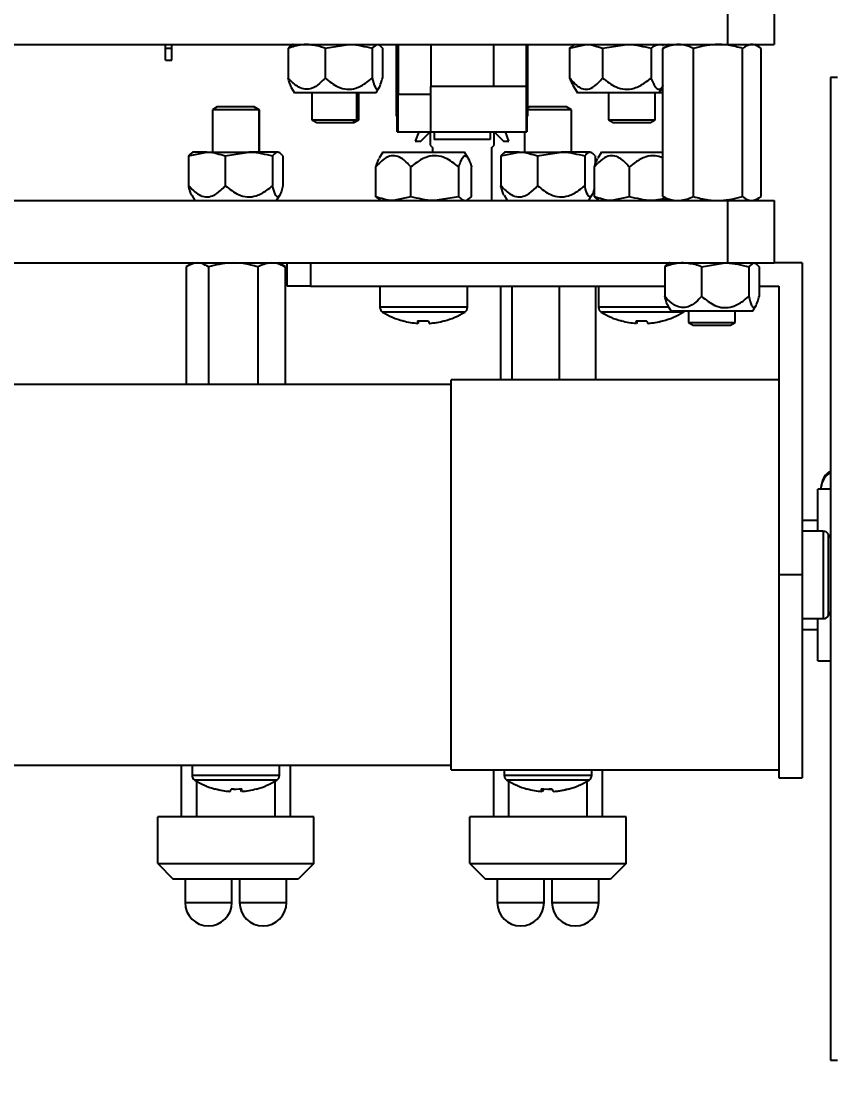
# Model space of a CAD drawing. Header units: millimetres. Extents: x 53 to 380, y 29 to 265.
# Drawn here: x 311.66 to 337.69, y 201.26 to 235.06 of the extents above; entities that cross this region are included whole.
import ezdxf

# ---------------------------------------------------------------- set-up
doc = ezdxf.new("R2010")
doc.units = ezdxf.units.MM
doc.styles.add('SLDTEXTSTYLE0', font='TXT', dxfattribs={"width": 0.75})
doc.dimstyles.new('SLDDIMSTYLE0', dxfattribs={"dimtxt": 3.5, "dimasz": 3.302, "dimexe": 0, "dimexo": 0.0625, "dimgap": 0.875, "dimtad": 1, "dimlfac": 2, "dimrnd": 1e-09, "dimzin": 4, "dimdsep": 46, "dimtxsty": 'SLDTEXTSTYLE0', "dimsah": 1, "dimcen": 0.09, "dimadec": 0, "dimazin": 1, "dimtfac": 1, "dimtofl": 0, "dimtmove": 0, "dimatfit": 3, "dimfxl": 1, "dimfrac": 2, "dimtolj": 1, "dimtzin": 12, "dimarcsym": 0})
doc.dimstyles.new('SLDDIMSTYLE1', dxfattribs={"dimtxt": 3.5, "dimasz": 3.302, "dimexe": 0, "dimexo": 0.0625, "dimgap": 0.875, "dimtad": 1, "dimlfac": 2, "dimrnd": 1e-09, "dimzin": 12, "dimdsep": 46, "dimtxsty": 'SLDTEXTSTYLE0', "dimsah": 1, "dimcen": 0.09, "dimadec": 0, "dimazin": 3, "dimtfac": 1, "dimtofl": 0, "dimtmove": 0, "dimatfit": 3, "dimfxl": 1, "dimfrac": 2, "dimtolj": 1, "dimtzin": 12, "dimarcsym": 0})

# ---------------------------------------------------------------- blocks, each defined once
blk = doc.blocks.new('_D_3')
at = {"color": 7, "linetype": 'Continuous', "lineweight": 0, "transparency": 16777216}
for p, q in [((336.78, 249.812), (375.075, 249.812)), ((374.075, 249.812), (374.075, 201.263)), ((352.847, 201.263), (375.075, 201.263))]:
    blk.add_line(p, q, dxfattribs=at)
at = {"color": 7, "linetype": 'Continuous', "lineweight": 18, "transparency": 16777216}
for points in [[(374.075, 249.812), (373.567, 246.51), (374.583, 246.51)], [(374.075, 201.263), (374.583, 204.565), (373.567, 204.565)]]:
    blk.add_solid(points, dxfattribs=at)
at = {"color": 7, "linetype": 'Continuous', "lineweight": 18, "transparency": 16777216, "insert": (369.563, 228.424), "char_height": 3.5, "attachment_point": 1, "rotation": 90, "style": 'SLDTEXTSTYLE0'}
blk.add_mtext('97.10', dxfattribs=at)
blk = doc.blocks.new('_D_4')
at = {"color": 7, "linetype": 'Continuous', "lineweight": 0, "transparency": 16777216}
for p, q in [((346.276, 214.381), (346.276, 182.689)), ((252.567, 213.603), (252.567, 182.689)), ((252.567, 183.689), (346.276, 183.689))]:
    blk.add_line(p, q, dxfattribs=at)
at = {"color": 7, "linetype": 'Continuous', "lineweight": 18, "transparency": 16777216}
for points in [[(252.567, 183.689), (255.869, 183.181), (255.869, 184.197)], [(346.276, 183.689), (342.974, 184.197), (342.974, 183.181)]]:
    blk.add_solid(points, dxfattribs=at)
at = {"color": 7, "linetype": 'Continuous', "lineweight": 18, "transparency": 16777216, "insert": (287.76, 188.2), "char_height": 3.5, "attachment_point": 1, "style": 'SLDTEXTSTYLE0'}
blk.add_mtext('187.42', dxfattribs=at)

msp = doc.modelspace()

# ---------------------------------------------------------------- linework, layer by layer
at = {"color": 7, "linetype": 'Continuous', "lineweight": 25}
for p, q in [((334.2803, 235.8116), (334.2803, 234.3116)), ((335.7803, 235.8116), (335.7803, 234.3116)), ((262.2803, 234.3116), (334.2803, 234.3116)), ((316.2803, 234.1866), (316.2803, 234.3116)), ((316.4803, 234.1866), (316.4803, 234.3116)), ((321.3899, 234.1888), (322.1446, 234.3116)), ((322.8992, 234.1888), (323.0632, 234.3116)), ((323.6803, 232.0116), (323.6803, 234.3116)), ((323.7053, 234.3116), (323.7053, 232.7116)), ((324.7803, 234.3116), (324.7803, 232.9616)), ((326.7803, 234.3116), (326.7803, 232.9616)), ((327.8553, 234.3116), (327.8553, 232.9616)), ((327.8803, 232.0116), (327.8803, 234.3116)), ((329.224, 234.1888), (329.7492, 234.3116)), ((329.4053, 234.3116), (329.3297, 234.268)), ((330.2745, 234.1888), (331.0526, 234.3116)), ((332.2309, 234.268), (332.1553, 234.3116)), ((332.4053, 234.3116), (332.294, 234.2474)), ((334.2803, 234.3116), (335.7803, 234.3116)), ((335.2666, 234.2474), (335.1553, 234.3116)), ((316.4803, 234.1866), (316.2803, 234.1866)), ((316.2803, 233.8116), (316.2803, 234.1866)), ((316.4803, 233.8116), (316.4803, 234.1866)), ((320.2085, 234.1888), (320.2085, 233.2366)), ((321.3899, 234.1888), (321.3899, 233.2366)), ((322.8992, 234.1888), (322.8992, 233.2366)), ((323.2271, 234.1888), (323.2271, 233.2366)), ((329.224, 234.1888), (329.224, 233.2366)), ((330.2745, 234.1888), (330.2745, 233.2366)), ((331.8307, 234.1888), (331.8307, 233.2366)), ((332.2068, 234.1875), (332.2979, 234.2406)), ((332.2068, 229.4357), (332.2068, 234.1875)), ((333.1915, 229.4357), (333.1915, 234.1875)), ((334.765, 229.4357), (334.765, 234.1875)), ((335.3538, 229.4357), (335.3538, 234.1875)), ((316.2803, 233.8116), (316.4803, 233.8116)), ((337.8016, 233.256), (337.5745, 233.256)), ((337.5745, 233.256), (337.5745, 201.756)), ((320.3091, 232.9346), (320.4116, 232.7616)), ((323.0241, 232.7616), (323.1266, 232.9346)), ((326.7803, 232.9616), (324.7803, 232.9616)), ((324.7803, 231.5116), (324.7803, 232.9616)), ((327.8303, 232.9616), (326.7803, 232.9616)), ((327.8303, 232.9616), (327.8303, 231.5116)), ((327.8553, 232.9616), (327.8303, 232.9616)), ((327.8553, 232.9616), (327.8553, 231.5116)), ((329.3297, 233.0052), (329.4741, 232.7616)), ((332.0866, 232.7616), (332.2068, 232.9646)), ((320.8451, 232.7616), (320.4116, 232.7616)), ((323.0241, 232.7616), (320.8451, 232.7616)), ((320.9678, 232.7616), (320.9678, 231.9011)), ((322.4678, 231.9011), (322.4678, 232.7616)), ((323.7053, 231.5116), (323.7053, 232.7116)), ((323.7303, 232.7116), (323.7053, 232.7116)), ((323.7303, 231.5116), (323.7303, 232.7116)), ((324.7803, 232.7116), (323.7303, 232.7116)), ((332.0866, 232.7616), (329.4741, 232.7616)), ((330.4678, 232.7616), (330.4678, 231.9011)), ((331.9678, 231.9011), (331.9678, 232.7616)), ((332.2068, 232.7616), (332.0866, 232.7616)), ((317.9353, 232.3116), (317.7803, 232.2221)), ((319.1253, 232.3116), (317.9353, 232.3116)), ((319.1242, 232.3116), (319.2789, 232.2221)), ((319.2803, 232.2221), (319.1253, 232.3116)), ((327.9353, 232.3116), (327.8803, 232.2798)), ((329.1253, 232.3116), (327.9353, 232.3116)), ((329.2803, 232.2221), (329.1253, 232.3116)), ((317.7803, 232.2221), (317.7803, 230.8616)), ((319.2803, 232.2221), (317.7803, 232.2221)), ((319.2803, 230.8616), (319.2803, 232.2221)), ((323.6803, 232.0116), (323.7053, 232.0116)), ((327.8803, 232.0116), (327.8553, 232.0116)), ((329.2803, 232.2221), (327.8803, 232.2221)), ((329.2803, 230.8616), (329.2803, 232.2221)), ((320.9678, 231.9011), (321.1228, 231.8116)), ((320.9678, 231.9011), (322.405, 231.9011)), ((321.1228, 231.8116), (322.2629, 231.8116)), ((322.2629, 231.8116), (322.405, 231.9011)), ((322.2629, 231.8116), (322.3128, 231.8116)), ((322.3128, 231.8116), (322.4678, 231.9011)), ((322.405, 231.9011), (322.4678, 231.9011)), ((330.4678, 231.9011), (330.6228, 231.8116)), ((330.4678, 231.9011), (331.9678, 231.9011)), ((330.6228, 231.8116), (331.8128, 231.8116)), ((331.8128, 231.8116), (331.9678, 231.9011)), ((323.7053, 231.5116), (323.7303, 231.5116)), ((323.7303, 231.5116), (324.7803, 231.5116)), ((324.3895, 231.5116), (324.2803, 231.2116)), ((324.4553, 231.2116), (324.7553, 231.5116)), ((324.7553, 231.5116), (324.7553, 231.0866)), ((324.7803, 231.5116), (327.8303, 231.5116)), ((324.8803, 231.5116), (324.8803, 231.2616)), ((326.6803, 231.2616), (324.8803, 231.2616)), ((326.6803, 231.5116), (326.6803, 231.2616)), ((326.8053, 231.5116), (327.1053, 231.2116)), ((326.8053, 231.0866), (326.8053, 231.5116)), ((327.2803, 231.2116), (327.1711, 231.5116)), ((327.7803, 231.5116), (327.7803, 230.8616)), ((327.8303, 231.5116), (327.8553, 231.5116)), ((324.2803, 231.2116), (324.4553, 231.2116)), ((324.7553, 231.0866), (324.8303, 231.0116)), ((324.8303, 231.0116), (324.8303, 230.8616)), ((326.7303, 231.0116), (326.8053, 231.0866)), ((326.7303, 229.3116), (326.7303, 231.0116)), ((327.1053, 231.2116), (327.2803, 231.2116)), ((317.0191, 230.7388), (317.6077, 230.8616)), ((317.0191, 230.7388), (317.0191, 229.7866)), ((317.1553, 230.8616), (317.1238, 230.8434)), ((317.6077, 230.8616), (317.157, 230.8616)), ((317.6077, 230.8616), (318.9519, 230.8616)), ((318.1963, 230.7388), (318.9519, 230.8616)), ((318.1963, 230.7388), (318.1963, 229.7866)), ((319.8745, 230.8616), (318.9519, 230.8616)), ((319.7076, 230.7388), (319.7076, 229.7866)), ((319.8745, 230.8616), (319.9053, 230.8616)), ((319.9368, 230.8434), (319.9053, 230.8616)), ((320.0415, 230.7388), (320.0415, 229.7866)), ((323.2433, 230.8616), (323.1265, 230.6646)), ((323.2433, 230.8616), (325.8117, 230.8616)), ((325.8117, 230.8616), (325.8558, 230.8616)), ((325.9725, 230.6646), (325.8558, 230.8616)), ((327.0191, 230.7388), (327.6077, 230.8616)), ((327.0191, 230.7388), (327.0191, 229.7866)), ((327.1553, 230.8616), (327.1238, 230.8434)), ((327.6077, 230.8616), (327.157, 230.8616)), ((327.6077, 230.8616), (328.9519, 230.8616)), ((328.1963, 230.7388), (328.9519, 230.8616)), ((328.1963, 230.7388), (328.1963, 229.7866)), ((329.8745, 230.8616), (328.9519, 230.8616)), ((329.7076, 230.7388), (329.7076, 229.7866)), ((329.8745, 230.8616), (329.9053, 230.8616)), ((329.9368, 230.8434), (329.9053, 230.8616)), ((330.0415, 230.7388), (330.0415, 230.4587)), ((330.2433, 230.8616), (330.1265, 230.6646)), ((330.2433, 230.8616), (332.2068, 230.8616)), ((323.0165, 229.4344), (323.0165, 230.3866)), ((324.1406, 229.4344), (324.1406, 230.3866)), ((325.6737, 229.4344), (325.6737, 230.3866)), ((326.0826, 229.4344), (326.0826, 230.3866)), ((330.0165, 229.4344), (330.0165, 230.3866)), ((331.1406, 229.4344), (331.1406, 230.3866)), ((262.2803, 229.3116), (334.2803, 229.3116)), ((317.1238, 229.4807), (317.2241, 229.3116)), ((319.8366, 229.3116), (319.9368, 229.4807)), ((323.1265, 229.3393), (323.1745, 229.3116)), ((324.1406, 229.4344), (323.5786, 229.3116)), ((325.6737, 229.4344), (324.9072, 229.3116)), ((325.9245, 229.3116), (325.9725, 229.3393)), ((325.9676, 229.347), (326.0826, 229.4344)), ((327.1238, 229.4807), (327.2241, 229.3116)), ((329.8366, 229.3116), (329.9368, 229.4807)), ((330.1265, 229.3393), (330.1745, 229.3116)), ((331.1406, 229.4344), (330.5786, 229.3116)), ((332.2628, 229.3686), (331.9072, 229.3116)), ((332.2977, 229.3936), (332.2068, 229.4357)), ((332.2891, 229.3787), (332.4053, 229.3116)), ((334.2803, 229.3116), (334.2803, 227.3116)), ((334.2803, 229.3116), (335.7803, 229.3116)), ((335.1553, 229.3116), (335.2715, 229.3787)), ((335.7803, 229.3116), (335.7803, 227.3116)), ((262.2803, 227.3116), (334.2803, 227.3116)), ((317.1553, 227.3116), (316.9403, 227.1875)), ((316.9433, 227.1875), (316.9433, 223.4116)), ((317.6525, 227.1875), (317.6525, 223.4116)), ((319.2396, 227.1875), (319.2396, 223.4116)), ((319.9027, 227.3116), (320.1173, 227.1875)), ((320.1203, 227.1875), (319.9053, 227.3116)), ((320.0692, 227.206), (320.1173, 227.1875)), ((320.1173, 227.1875), (320.1173, 223.4116)), ((320.1745, 226.5616), (320.1745, 227.3116)), ((320.9245, 227.3116), (320.9245, 226.5616)), ((332.271, 227.1888), (332.271, 226.2366)), ((333.4524, 227.1888), (334.2071, 227.3116)), ((333.4524, 227.1888), (333.4524, 226.2366)), ((334.2803, 227.3116), (335.7803, 227.3116)), ((334.9617, 227.1888), (335.1257, 227.3116)), ((334.9617, 227.1888), (334.9617, 226.2366)), ((335.2896, 227.1888), (335.2896, 226.2366)), ((336.6745, 227.3116), (335.7803, 227.3116)), ((336.6745, 227.3116), (336.6745, 217.3116)), ((320.9245, 226.5616), (320.1745, 226.5616)), ((320.9245, 226.5616), (332.271, 226.5616)), ((323.1495, 226.5616), (323.1495, 225.8883)), ((325.9495, 225.8883), (325.9495, 226.5616)), ((327.0097, 226.5616), (327.0097, 223.5616)), ((327.3678, 226.5616), (327.3678, 223.5616)), ((328.8884, 226.5616), (328.8884, 223.5616)), ((330.051, 226.5616), (330.051, 223.5616)), ((330.1495, 226.5616), (330.1495, 225.8883)), ((335.2896, 226.5616), (335.9245, 226.5616)), ((335.2915, 226.5616), (335.2915, 226.2366)), ((335.9245, 226.5616), (335.9245, 217.3116)), ((332.3716, 225.9346), (332.4741, 225.7616)), ((335.0866, 225.7616), (335.1891, 225.9346)), ((332.9076, 225.7616), (332.4741, 225.7616)), ((335.0866, 225.7616), (332.9076, 225.7616)), ((333.0303, 225.7616), (333.0303, 225.4011)), ((334.5303, 225.4011), (334.5303, 225.7616)), ((324.3592, 225.3751), (324.3679, 225.4549)), ((324.381, 225.4542), (324.373, 225.3751)), ((324.7399, 225.3751), (324.7398, 225.3762)), ((331.3592, 225.3751), (331.3679, 225.4549)), ((331.381, 225.4542), (331.373, 225.3751)), ((331.7399, 225.3751), (331.7398, 225.3762)), ((333.0303, 225.4011), (333.1853, 225.3116)), ((333.0303, 225.4011), (334.5303, 225.4011)), ((333.1853, 225.3116), (334.3753, 225.3116)), ((334.3753, 225.3116), (334.5303, 225.4011)), ((335.9245, 223.5616), (325.4245, 223.5616)), ((325.4245, 217.3116), (325.4245, 223.5616)), ((325.4245, 223.4116), (309.1745, 223.4116)), ((337.2745, 220.0991), (337.2745, 220.0618)), ((337.5745, 220.0618), (337.1745, 220.0618)), ((337.1745, 218.9083), (337.1745, 220.0618)), ((337.1745, 219.0616), (336.6745, 219.0616)), ((337.1745, 218.7116), (337.1745, 218.9083)), ((337.3479, 218.7116), (336.6745, 218.7116)), ((325.4245, 211.0616), (325.4245, 217.3116)), ((336.6745, 217.3116), (335.9245, 217.3116)), ((335.9245, 217.3116), (335.9245, 210.8116)), ((336.6745, 217.3116), (336.6745, 210.8116)), ((336.6745, 215.9116), (337.3479, 215.9116)), ((337.1745, 214.5618), (337.1745, 215.9116)), ((336.6745, 215.5616), (337.1745, 215.5616)), ((337.1745, 214.5618), (337.5745, 214.5618)), ((309.1745, 211.2116), (325.4245, 211.2116)), ((316.7803, 211.2116), (316.7803, 209.5616)), ((317.1303, 211.2116), (317.1303, 210.8883)), ((319.9303, 210.8883), (319.9303, 211.2116)), ((320.2803, 209.5616), (320.2803, 211.2116)), ((325.4245, 211.0616), (335.9245, 211.0616)), ((326.7803, 211.0616), (326.7803, 209.5616)), ((327.1303, 211.0616), (327.1303, 210.8883)), ((329.9303, 210.8883), (329.9303, 211.0616)), ((330.2803, 209.5616), (330.2803, 211.0616)), ((317.2803, 209.5616), (317.2803, 210.6965)), ((319.7803, 210.6965), (319.7803, 209.5616)), ((327.2803, 209.5616), (327.2803, 210.6965)), ((329.7803, 210.6965), (329.7803, 209.5616)), ((335.9245, 210.8116), (336.6745, 210.8116)), ((318.3401, 210.3762), (318.3399, 210.3751)), ((318.7068, 210.3751), (318.6989, 210.4542)), ((318.712, 210.4549), (318.7207, 210.3751)), ((328.3343, 210.3751), (328.3431, 210.454)), ((328.3677, 210.4529), (328.3601, 210.3751)), ((328.7263, 210.3751), (328.7261, 210.3771)), ((321.0303, 209.5616), (316.0303, 209.5616)), ((316.0303, 208.0616), (316.0303, 209.5616)), ((321.0303, 208.0616), (321.0303, 209.5616)), ((331.0303, 209.5616), (326.0303, 209.5616)), ((326.0303, 208.0616), (326.0303, 209.5616)), ((331.0303, 208.0616), (331.0303, 209.5616)), ((316.0303, 208.0616), (321.0303, 208.0616)), ((316.0303, 208.0616), (316.5303, 207.5616)), ((321.0303, 208.0616), (320.5303, 207.5616)), ((326.0303, 208.0616), (331.0303, 208.0616)), ((326.0303, 208.0616), (326.5303, 207.5616)), ((331.0303, 208.0616), (330.5303, 207.5616)), ((320.5303, 207.5616), (316.5303, 207.5616)), ((316.9053, 207.5616), (316.9053, 206.8116)), ((318.4053, 206.8116), (318.4053, 207.5616)), ((318.6553, 207.5616), (318.6553, 206.8116)), ((320.1553, 206.8116), (320.1553, 207.5616)), ((330.5303, 207.5616), (326.5303, 207.5616)), ((326.9053, 207.5616), (326.9053, 206.8116)), ((328.4053, 206.8116), (328.4053, 207.5616)), ((328.6553, 207.5616), (328.6553, 206.8116)), ((330.1553, 206.8116), (330.1553, 207.5616)), ((337.5745, 201.756), (337.8016, 201.756))]:
    msp.add_line(p, q, dxfattribs=at)
at = {"color": 8, "linetype": 'Continuous', "lineweight": 25}
for p, q in [((323.7303, 234.3116), (323.7303, 232.7116)), ((327.8303, 234.3116), (327.8303, 232.9616)), ((322.405, 231.9011), (322.405, 232.7616)), ((319.2789, 232.2221), (319.2789, 230.8616)), ((325.9495, 225.8883), (323.1495, 225.8883)), ((332.399, 225.8883), (330.1495, 225.8883)), ((325.8642, 225.7352), (323.2349, 225.7352)), ((332.8642, 225.7352), (330.2349, 225.7352)), ((337.3479, 218.7116), (337.3479, 216.3655)), ((337.501, 218.6263), (337.501, 216.4232)), ((337.3479, 216.3655), (337.3479, 215.9116)), ((337.501, 216.4232), (337.501, 215.9969)), ((319.9303, 210.8883), (317.1303, 210.8883)), ((319.845, 210.7352), (317.2157, 210.7352)), ((329.9303, 210.8883), (327.1303, 210.8883)), ((329.845, 210.7352), (327.2157, 210.7352)), ((316.9053, 206.8116), (318.4053, 206.8116)), ((318.6553, 206.8116), (320.1553, 206.8116)), ((326.9053, 206.8116), (328.4053, 206.8116)), ((328.6553, 206.8116), (330.1553, 206.8116))]:
    msp.add_line(p, q, dxfattribs=at)
at = {"color": 7, "linetype": 'Continuous', "lineweight": 25, "flags": 128}
for points in [[(332.8642, 225.7352), (332.8828, 225.7484), (332.8974, 225.7616)], [(323.8957, 225.4533), (323.8932, 225.4519), (323.8909, 225.4509), (323.889, 225.4506), (323.8876, 225.4509), (323.8866, 225.4519), (323.8862, 225.4536), (323.8862, 225.4559)], [(330.8957, 225.4533), (330.8932, 225.4519), (330.8909, 225.4509), (330.889, 225.4506), (330.8876, 225.4509), (330.8866, 225.4519), (330.8862, 225.4536), (330.8862, 225.4559)], [(337.5745, 218.499), (337.5708, 218.506), (337.501, 218.6263)], [(337.501, 215.9969), (337.5708, 216.1172), (337.5745, 216.1242)], [(319.1937, 210.4559), (319.1937, 210.4536), (319.1932, 210.4519), (319.1923, 210.4509), (319.1909, 210.4506), (319.189, 210.4509), (319.1866, 210.4519), (319.1842, 210.4533)], [(327.8777, 210.4518), (327.8742, 210.4509), (327.8709, 210.4506), (327.8681, 210.4509), (327.8657, 210.4519), (327.8638, 210.4536), (327.8624, 210.4559)]]:
    msp.add_lwpolyline(points, dxfattribs=at)
at = {"color": 7, "linetype": 'Continuous', "lineweight": 25}
for centre, radius, start, end in [((323.3295, 225.8883), 0.18, 180, 238.2737), ((325.7695, 225.8883), 0.18, 301.7263, 0), ((330.3295, 225.8883), 0.18, 180, 238.2737), ((324.5495, 227.8616), 2.5, 238.2737, 254.65828), ((324.5495, 227.8616), 2.5, 285.34172, 301.7263), ((331.5495, 227.8616), 2.5, 238.2737, 254.65828), ((331.5495, 227.8616), 2.5, 285.34172, 301.7263), ((324.5421, 227.8714), 2.503, 254.8076, 265.80843), ((324.5248, 228.331), 2.8804, 266.51756, 273.48244), ((324.6535, 225.4502), 0.3037, 178.91771, 194.30584), ((324.0579, 225.5225), 0.3479, 334.93062, 348.95814), ((324.5745, 228.3278), 2.8772, 269.50368, 272.50798), ((325.0413, 225.5226), 0.3481, 191.04584, 205.06778), ((324.5423, 227.8812), 2.5128, 274.19313, 285.16511), ((324.557, 227.8714), 2.503, 274.19152, 285.19238), ((325.2116, 225.4669), 0.0163, 222.74366, 267.66925), ((331.5421, 227.8714), 2.503, 254.80757, 265.80853), ((331.5248, 228.331), 2.8805, 266.51761, 273.48239), ((331.6534, 225.4502), 0.3037, 178.91849, 194.30768), ((331.058, 225.5225), 0.3478, 334.92898, 348.95978), ((331.5745, 228.3277), 2.8771, 269.50367, 272.508), ((332.0413, 225.5226), 0.348, 191.0435, 205.06773), ((331.5423, 227.8814), 2.513, 274.19334, 285.16482), ((331.557, 227.8714), 2.503, 274.19147, 285.19243), ((332.2116, 225.4669), 0.0163, 222.73149, 267.68141), ((337.3479, 218.5316), 0.18, 31.7263, 90), ((337.3479, 216.0916), 0.18, 270, 328.2737), ((317.3103, 210.8883), 0.18, 180, 238.2737), ((318.5303, 212.8616), 2.5, 238.2737, 254.65828), ((318.5303, 212.8616), 2.5, 285.34172, 301.7263), ((319.7503, 210.8883), 0.18, 301.7263, 0), ((327.3103, 210.8883), 0.18, 180, 238.2737), ((328.5303, 212.8616), 2.5, 238.2737, 254.63508), ((328.5303, 212.8616), 2.5, 285.36492, 301.7263), ((329.7503, 210.8883), 0.18, 301.7263, 0), ((318.5229, 212.8713), 2.5029, 254.80745, 265.80858), ((317.8676, 210.4683), 0.0177, 274.26169, 315.33418), ((318.5375, 212.8811), 2.5128, 254.83469, 265.80707), ((318.0385, 210.5226), 0.348, 334.93185, 348.95453), ((318.5055, 213.3315), 2.8809, 267.4937, 270.49411), ((318.5551, 213.3312), 2.8807, 266.51787, 273.48213), ((319.0221, 210.5226), 0.348, 191.04547, 205.06815), ((318.4263, 210.4502), 0.3038, 345.69714, 1.0793), ((318.5377, 212.8713), 2.5029, 274.19142, 285.19255), ((328.5166, 212.8587), 2.4902, 254.76963, 265.80159), ((328.4841, 213.3211), 2.8705, 266.51173, 273.48827), ((328.4959, 210.469), 0.1869, 184.01399, 210.14969), ((328.1777, 210.5206), 0.2333, 321.4242, 343.8974), ((328.5767, 213.3278), 2.8772, 269.07619, 271.6645), ((328.883, 210.5206), 0.2334, 196.10505, 218.57336), ((328.5168, 212.8769), 2.5085, 274.20122, 285.17946), ((328.544, 212.8587), 2.4902, 274.19841, 285.23037), ((329.1896, 210.4783), 0.0275, 234.49779, 276.51775), ((317.6553, 206.8116), 0.75, 180, 0), ((319.4053, 206.8116), 0.75, 180, 0), ((327.6553, 206.8116), 0.75, 180, 0), ((329.4053, 206.8116), 0.75, 180, 0)]:
    msp.add_arc(centre, radius, start, end, dxfattribs=at)
at = {"color": 8, "linetype": 'Continuous', "lineweight": 25}
msp.add_arc((337.9447, 220.0402), 0.6727, 123.37974, 174.97093, dxfattribs=at)
at = {"color": 7, "linetype": 'Continuous', "lineweight": 25}
for points, knots in [([(320.7992, 234.3116), (320.7455, 234.3098), (320.5456, 234.303), (320.3509, 234.237), (320.2085, 234.1888)], [0, 0, 0, 0, 0.2686327, 1, 1, 1, 1]), ([(320.3725, 234.3116), (320.3686, 234.3115), (320.3132, 234.3097), (320.259, 234.2471), (320.2085, 234.1888)], [0, 0, 0, 0, 0.0701487, 1, 1, 1, 1]), ([(321.3899, 234.1888), (321.3403, 234.2073), (321.1478, 234.2793), (320.9477, 234.2978), (320.7992, 234.3116)], [0, 0, 0, 0, 0.2575497, 1, 1, 1, 1]), ([(322.1446, 234.3116), (322.1624, 234.3115), (322.4173, 234.3097), (322.667, 234.2471), (322.8992, 234.1888)], [0, 0, 0, 0, 0.0701517, 1, 1, 1, 1]), ([(323.0632, 234.3116), (323.0671, 234.3115), (323.1224, 234.3097), (323.1767, 234.2471), (323.2271, 234.1888)], [0, 0, 0, 0, 0.0701486, 1, 1, 1, 1]), ([(329.7492, 234.3116), (329.7617, 234.3115), (329.939, 234.3097), (330.1128, 234.2471), (330.2745, 234.1888)], [0, 0, 0, 0, 0.070149, 1, 1, 1, 1]), ([(331.0526, 234.3116), (331.071, 234.3115), (331.3338, 234.3097), (331.5913, 234.2471), (331.8307, 234.1888)], [0, 0, 0, 0, 0.0701532, 1, 1, 1, 1]), ([(331.8307, 234.1888), (331.852, 234.2073), (331.9344, 234.2793), (332.0201, 234.2978), (332.0837, 234.3116)], [0, 0, 0, 0, 0.2575545, 1, 1, 1, 1]), ([(333.1915, 234.1875), (333.096, 234.2263), (332.9167, 234.2994), (332.5813, 234.3289), (332.3518, 234.2422), (332.2068, 234.1875)], [0, 0, 0, 0, 0.2956553, 0.5552859, 1, 1, 1, 1]), ([(334.765, 234.1875), (334.6124, 234.2263), (334.3258, 234.2994), (333.7899, 234.3289), (333.4231, 234.2422), (333.1915, 234.1875)], [0, 0, 0, 0, 0.2956527, 0.5552832, 1, 1, 1, 1]), ([(335.3538, 234.1875), (335.2967, 234.2263), (335.1894, 234.2994), (334.9889, 234.3289), (334.8516, 234.2422), (334.765, 234.1875)], [0, 0, 0, 0, 0.29565234, 0.55528528, 1, 1, 1, 1]), ([(329.224, 234.1888), (329.2452, 234.2089), (329.2809, 234.2428), (329.3181, 234.2535), (329.3333, 234.2578)], [0, 0, 0, 0, 0.5911212, 1, 1, 1, 1]), ([(320.3126, 232.9367), (320.2905, 232.9819), (320.2529, 233.059), (320.2215, 233.1847), (320.2085, 233.2366)], [0, 0, 0, 0, 0.5873103, 1, 1, 1, 1]), ([(321.3899, 233.2366), (321.3321, 233.1749), (321.2022, 233.0364), (320.9856, 232.8954), (320.7492, 232.863), (320.4933, 232.9545), (320.3213, 233.1104), (320.2189, 233.2249), (320.2085, 233.2366)], [0, 0, 0, 0, 0.1677326, 0.376916, 0.5370122, 0.6969874, 0.9691366, 1, 1, 1, 1]), ([(321.3899, 233.2366), (321.5246, 233.1278), (321.7355, 232.9575), (322.0903, 232.8603), (322.4113, 232.9025), (322.6805, 233.0523), (322.8391, 233.186), (322.8992, 233.2366)], [0, 0, 0, 0, 0.29913808, 0.46814261, 0.63798176, 0.86283155, 1, 1, 1, 1]), ([(322.8992, 233.2366), (322.9285, 233.1278), (322.9743, 232.9575), (323.0514, 232.8603), (323.1211, 232.9025), (323.1796, 233.0523), (323.2141, 233.186), (323.2271, 233.2366)], [0, 0, 0, 0, 0.2991376, 0.4681417, 0.6379815, 0.8628316, 1, 1, 1, 1]), ([(329.224, 233.2366), (329.2482, 233.1711), (329.2823, 233.0787), (329.3236, 233.0247), (329.3357, 233.0089)], [0, 0, 0, 0, 0.7084585, 1, 1, 1, 1]), ([(329.224, 233.2366), (329.3178, 233.1278), (329.4645, 232.9575), (329.7115, 232.8603), (329.9348, 232.9025), (330.1222, 233.0523), (330.2326, 233.186), (330.2745, 233.2366)], [0, 0, 0, 0, 0.2991382, 0.4681434, 0.6379814, 0.8628321, 1, 1, 1, 1]), ([(330.2745, 233.2366), (330.4134, 233.1278), (330.6308, 232.9575), (330.9967, 232.8603), (331.3276, 232.9025), (331.6052, 233.0523), (331.7688, 233.186), (331.8307, 233.2366)], [0, 0, 0, 0, 0.299138, 0.468142, 0.6379817, 0.8628312, 1, 1, 1, 1]), ([(331.8307, 233.2366), (331.8555, 233.175), (331.911, 233.0367), (332.0041, 232.8941), (332.1044, 232.8665), (332.178, 232.9125), (332.2133, 232.9868), (332.2234, 233.0082)], [0, 0, 0, 0, 0.2202332, 0.494888, 0.7050942, 0.9151409, 1, 1, 1, 1]), ([(317.1861, 230.8616), (317.1709, 230.8598), (317.1144, 230.853), (317.0593, 230.787), (317.0191, 230.7388)], [0, 0, 0, 0, 0.2686325, 1, 1, 1, 1]), ([(317.6077, 230.8616), (317.6216, 230.8615), (317.8204, 230.8597), (318.0152, 230.7971), (318.1963, 230.7388)], [0, 0, 0, 0, 0.0701516, 1, 1, 1, 1]), ([(318.9519, 230.8616), (318.9698, 230.8615), (319.225, 230.8597), (319.475, 230.7971), (319.7076, 230.7388)], [0, 0, 0, 0, 0.07015092, 1, 1, 1, 1]), ([(319.8745, 230.8616), (319.8594, 230.8598), (319.8028, 230.853), (319.7478, 230.787), (319.7076, 230.7388)], [0, 0, 0, 0, 0.2686325, 1, 1, 1, 1]), ([(320.0415, 230.7388), (320.0275, 230.7573), (319.9731, 230.8293), (319.9165, 230.8478), (319.8745, 230.8616)], [0, 0, 0, 0, 0.2575527, 1, 1, 1, 1]), ([(324.1406, 230.3866), (324.0403, 230.4954), (323.8833, 230.6657), (323.619, 230.7629), (323.3799, 230.7207), (323.1794, 230.5709), (323.0612, 230.4372), (323.0165, 230.3866)], [0, 0, 0, 0, 0.299137, 0.4681417, 0.6379805, 0.8628316, 1, 1, 1, 1]), ([(323.0165, 230.3866), (323.0362, 230.4508), (323.071, 230.5639), (323.1131, 230.6292), (323.1313, 230.6574)], [0, 0, 0, 0, 0.5672151, 1, 1, 1, 1]), ([(325.6737, 230.3866), (325.5369, 230.4954), (325.3227, 230.6657), (324.9623, 230.7629), (324.6363, 230.7207), (324.3628, 230.5709), (324.2017, 230.4372), (324.1406, 230.3866)], [0, 0, 0, 0, 0.29913835, 0.46814207, 0.63798115, 0.86283153, 1, 1, 1, 1]), ([(325.6737, 230.3866), (325.6937, 230.4483), (325.7387, 230.5868), (325.8136, 230.7278), (325.8955, 230.7602), (325.984, 230.6687), (326.0436, 230.5128), (326.079, 230.3983), (326.0826, 230.3866)], [0, 0, 0, 0, 0.167734, 0.376918, 0.5370136, 0.6969881, 0.9691368, 1, 1, 1, 1]), ([(327.1861, 230.8616), (327.1709, 230.8598), (327.1144, 230.853), (327.0593, 230.787), (327.0191, 230.7388)], [0, 0, 0, 0, 0.2686325, 1, 1, 1, 1]), ([(327.6077, 230.8616), (327.6216, 230.8615), (327.8204, 230.8597), (328.0152, 230.7971), (328.1963, 230.7388)], [0, 0, 0, 0, 0.0701516, 1, 1, 1, 1]), ([(328.9519, 230.8616), (328.9698, 230.8615), (329.225, 230.8597), (329.475, 230.7971), (329.7076, 230.7388)], [0, 0, 0, 0, 0.0701508, 1, 1, 1, 1]), ([(329.8745, 230.8616), (329.8594, 230.8598), (329.8028, 230.853), (329.7478, 230.787), (329.7076, 230.7388)], [0, 0, 0, 0, 0.2686335, 1, 1, 1, 1]), ([(330.0415, 230.7388), (330.0275, 230.7573), (329.9731, 230.8293), (329.9165, 230.8478), (329.8745, 230.8616)], [0, 0, 0, 0, 0.2575525, 1, 1, 1, 1]), ([(331.1406, 230.3866), (331.0403, 230.4954), (330.8833, 230.6657), (330.619, 230.7629), (330.3799, 230.7207), (330.1794, 230.5709), (330.0612, 230.4372), (330.0165, 230.3866)], [0, 0, 0, 0, 0.2991365, 0.468142, 0.6379809, 0.8628321, 1, 1, 1, 1]), ([(330.0165, 230.3866), (330.0362, 230.4508), (330.071, 230.5639), (330.1131, 230.6292), (330.1312, 230.6574)], [0, 0, 0, 0, 0.5672156, 1, 1, 1, 1]), ([(332.2068, 230.6817), (332.1259, 230.7085), (331.9517, 230.7661), (331.6356, 230.7188), (331.3629, 230.5712), (331.2017, 230.4373), (331.1406, 230.3866)], [0, 0, 0, 0, 0.2170812, 0.46709197, 0.79808184, 1, 1, 1, 1]), ([(317.0191, 229.7866), (317.1242, 229.6778), (317.2886, 229.5075), (317.5654, 229.4103), (317.8157, 229.4525), (318.0257, 229.6023), (318.1494, 229.736), (318.1963, 229.7866)], [0, 0, 0, 0, 0.2991383, 0.4681426, 0.6379808, 0.8628314, 1, 1, 1, 1]), ([(317.1261, 229.4843), (317.1221, 229.4885), (317.0851, 229.5287), (317.051, 229.6611), (317.022, 229.775), (317.0191, 229.7866)], [0, 0, 0, 0, 0.0966859, 0.9079957, 1, 1, 1, 1]), ([(318.1963, 229.7866), (318.3312, 229.6778), (318.5423, 229.5075), (318.8976, 229.4103), (319.219, 229.4525), (319.4886, 229.6023), (319.6474, 229.736), (319.7076, 229.7866)], [0, 0, 0, 0, 0.29913808, 0.46814215, 0.63798132, 0.86283181, 1, 1, 1, 1]), ([(320.0415, 229.7866), (320.0252, 229.7249), (319.9885, 229.5864), (319.9272, 229.4454), (319.8604, 229.413), (319.7881, 229.5045), (319.7394, 229.6604), (319.7105, 229.7749), (319.7076, 229.7866)], [0, 0, 0, 0, 0.16773333, 0.37691743, 0.53701308, 0.69698802, 0.96913767, 1, 1, 1, 1]), ([(327.0191, 229.7866), (327.1242, 229.6778), (327.2886, 229.5075), (327.5654, 229.4103), (327.8157, 229.4525), (328.0257, 229.6023), (328.1494, 229.736), (328.1963, 229.7866)], [0, 0, 0, 0, 0.29913892, 0.46814252, 0.63798145, 0.86283143, 1, 1, 1, 1]), ([(327.1261, 229.4843), (327.1221, 229.4885), (327.0851, 229.5287), (327.051, 229.6611), (327.022, 229.775), (327.0191, 229.7866)], [0, 0, 0, 0, 0.0966852, 0.9079957, 1, 1, 1, 1]), ([(328.1963, 229.7866), (328.3312, 229.6778), (328.5423, 229.5075), (328.8976, 229.4103), (329.219, 229.4525), (329.4886, 229.6023), (329.6474, 229.736), (329.7076, 229.7866)], [0, 0, 0, 0, 0.2991378, 0.4681418, 0.6379808, 0.8628311, 1, 1, 1, 1]), ([(330.0165, 229.6983), (330.0082, 229.6678), (329.9794, 229.5615), (329.9271, 229.4461), (329.8604, 229.4128), (329.788, 229.5046), (329.7394, 229.6604), (329.7105, 229.7749), (329.7076, 229.7866)], [0, 0, 0, 0, 0.0917733, 0.3200494, 0.4947573, 0.6693329, 0.9663213, 1, 1, 1, 1]), ([(323.5786, 229.3116), (323.5652, 229.3117), (323.3754, 229.3135), (323.1894, 229.3761), (323.0165, 229.4344)], [0, 0, 0, 0, 0.0701481, 1, 1, 1, 1]), ([(323.0165, 229.4344), (323.0336, 229.4149), (323.0697, 229.3736), (323.1073, 229.3615), (323.127, 229.3551)], [0, 0, 0, 0, 0.4736944, 1, 1, 1, 1]), ([(324.9072, 229.3116), (324.889, 229.3117), (324.6302, 229.3135), (324.3765, 229.3761), (324.1406, 229.4344)], [0, 0, 0, 0, 0.0701494, 1, 1, 1, 1]), ([(325.6737, 229.4344), (325.6909, 229.4159), (325.7575, 229.3439), (325.8268, 229.3254), (325.8782, 229.3116)], [0, 0, 0, 0, 0.2575505, 1, 1, 1, 1]), ([(330.5786, 229.3116), (330.5652, 229.3117), (330.3754, 229.3135), (330.1894, 229.3761), (330.0165, 229.4344)], [0, 0, 0, 0, 0.0701466, 1, 1, 1, 1]), ([(330.0165, 229.4344), (330.0336, 229.4149), (330.0697, 229.3736), (330.1073, 229.3615), (330.127, 229.3551)], [0, 0, 0, 0, 0.4736939, 1, 1, 1, 1]), ([(331.9072, 229.3116), (331.889, 229.3117), (331.6302, 229.3135), (331.3765, 229.3761), (331.1406, 229.4344)], [0, 0, 0, 0, 0.07014921, 1, 1, 1, 1]), ([(332.2068, 229.4357), (332.3023, 229.3969), (332.4817, 229.3238), (332.817, 229.2943), (333.0466, 229.381), (333.1915, 229.4357)], [0, 0, 0, 0, 0.2956503, 0.5552824, 1, 1, 1, 1]), ([(333.1915, 229.4357), (333.3441, 229.3969), (333.6307, 229.3238), (334.1666, 229.2943), (334.5334, 229.381), (334.765, 229.4357)], [0, 0, 0, 0, 0.2956533, 0.5552832, 1, 1, 1, 1]), ([(334.765, 229.4357), (334.8221, 229.3969), (334.9293, 229.3238), (335.1299, 229.2943), (335.2671, 229.381), (335.3538, 229.4357)], [0, 0, 0, 0, 0.2956524, 0.555281, 1, 1, 1, 1]), ([(317.6525, 227.1875), (317.5837, 227.2263), (317.4546, 227.2994), (317.213, 227.3289), (317.0477, 227.2422), (316.9433, 227.1875)], [0, 0, 0, 0, 0.2956536, 0.5552849, 1, 1, 1, 1]), ([(319.2396, 227.1875), (319.0856, 227.2263), (318.7966, 227.2994), (318.2561, 227.3289), (317.8861, 227.2422), (317.6525, 227.1875)], [0, 0, 0, 0, 0.29565351, 0.55528373, 1, 1, 1, 1]), ([(320.1173, 227.1875), (320.0322, 227.2263), (319.8723, 227.2994), (319.5734, 227.3289), (319.3687, 227.2422), (319.2396, 227.1875)], [0, 0, 0, 0, 0.29565242, 0.55528238, 1, 1, 1, 1]), ([(332.8617, 227.3116), (332.808, 227.3098), (332.6081, 227.303), (332.4134, 227.237), (332.271, 227.1888)], [0, 0, 0, 0, 0.2686347, 1, 1, 1, 1]), ([(332.435, 227.3116), (332.4311, 227.3115), (332.3757, 227.3097), (332.3215, 227.2471), (332.271, 227.1888)], [0, 0, 0, 0, 0.0701461, 1, 1, 1, 1]), ([(333.4524, 227.1888), (333.4028, 227.2073), (333.2103, 227.2793), (333.0102, 227.2978), (332.8617, 227.3116)], [0, 0, 0, 0, 0.257547, 1, 1, 1, 1]), ([(334.2071, 227.3116), (334.2249, 227.3115), (334.4798, 227.3097), (334.7295, 227.2471), (334.9617, 227.1888)], [0, 0, 0, 0, 0.0701515, 1, 1, 1, 1]), ([(335.1257, 227.3116), (335.1296, 227.3115), (335.1849, 227.3097), (335.2392, 227.2471), (335.2896, 227.1888)], [0, 0, 0, 0, 0.0701552, 1, 1, 1, 1]), ([(332.3751, 225.9367), (332.353, 225.9819), (332.3154, 226.059), (332.284, 226.1847), (332.271, 226.2366)], [0, 0, 0, 0, 0.5873087, 1, 1, 1, 1]), ([(333.4524, 226.2366), (333.3946, 226.1749), (333.2647, 226.0364), (333.0481, 225.8954), (332.8117, 225.863), (332.5558, 225.9545), (332.3838, 226.1104), (332.2814, 226.2249), (332.271, 226.2366)], [0, 0, 0, 0, 0.1677339, 0.3769163, 0.5370135, 0.6969875, 0.9691378, 1, 1, 1, 1]), ([(333.4524, 226.2366), (333.5871, 226.1278), (333.798, 225.9575), (334.1528, 225.8603), (334.4738, 225.9025), (334.743, 226.0523), (334.9016, 226.186), (334.9617, 226.2366)], [0, 0, 0, 0, 0.2991375, 0.4681419, 0.6379807, 0.8628317, 1, 1, 1, 1]), ([(334.9617, 226.2366), (334.991, 226.1278), (335.0368, 225.9575), (335.1139, 225.8603), (335.1836, 225.9025), (335.2421, 226.0523), (335.2766, 226.186), (335.2896, 226.2366)], [0, 0, 0, 0, 0.2991372, 0.4681416, 0.6379798, 0.8628306, 1, 1, 1, 1]), ([(337.5745, 220.6398), (337.5387, 220.6143), (337.4223, 220.5313), (337.3151, 220.3627), (337.2952, 220.2161), (337.2868, 220.1549)], [0, 0, 0, 0, 0.2057301, 0.6684921, 1, 1, 1, 1])]:
    msp.add_open_spline(points, degree=3, knots=knots, dxfattribs=at)

# ---------------------------------------------------------------- dimensions: what is measured, and where the dimension line sits
at = {"color": 7, "linetype": 'Continuous', "lineweight": 18}
dim = msp.add_linear_dim(base=(374.0745, 201.2632), p1=(335.7803, 249.8116), p2=(351.8475, 201.2632), angle=90, dimstyle='SLDDIMSTYLE0', dxfattribs=at)
dim.commit()
dim.dimension.update_dxf_attribs({"geometry": '_D_3', "text_midpoint": (374.0745, 234.2425), "dimtype": 160})
dim = msp.add_linear_dim(base=(346.2757, 183.6885), p1=(252.5669, 214.6032), p2=(346.2757, 215.3811), dimstyle='SLDDIMSTYLE1', dxfattribs=at)
dim.commit()
dim.dimension.update_dxf_attribs({"geometry": '_D_4', "text_midpoint": (294.8719, 183.6885), "dimtype": 160})

doc.saveas('drawing.dxf')
